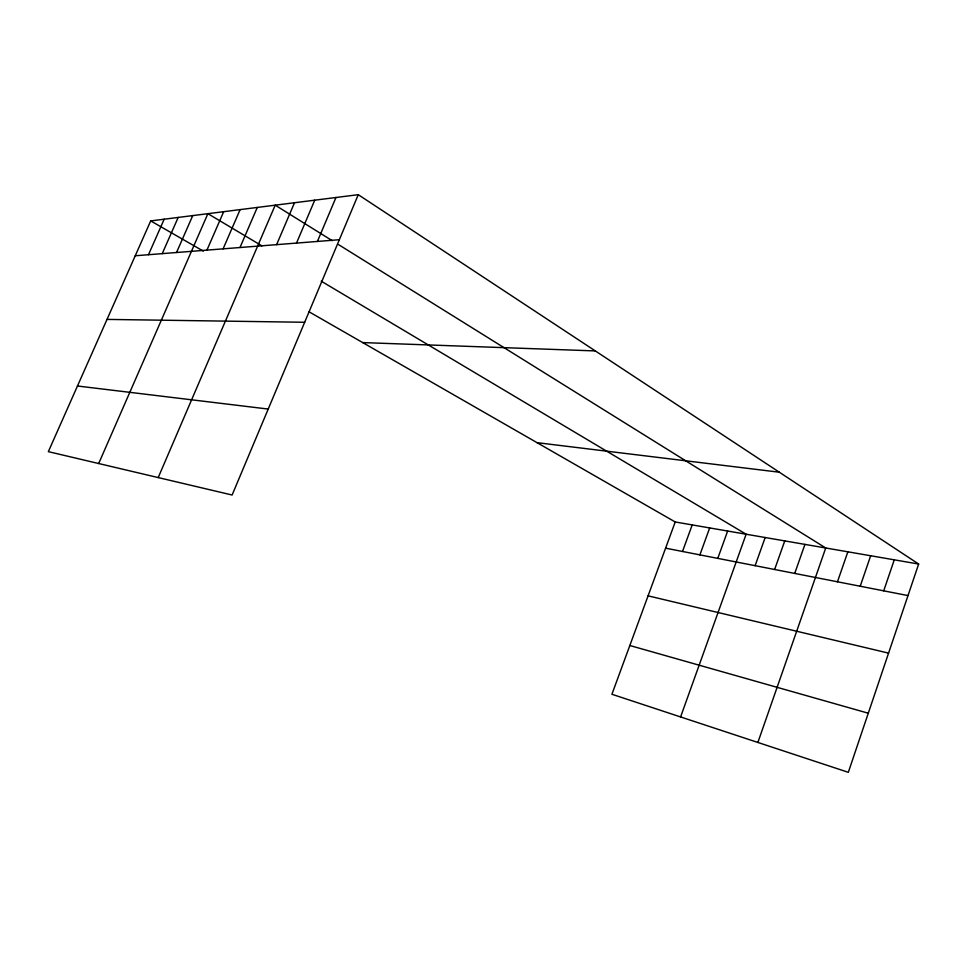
<?xml version="1.0" encoding="UTF-8"?>
<svg xmlns="http://www.w3.org/2000/svg" width="967" height="967" viewBox="0 0 967 967"><rect width="100%" height="100%" fill="white"/><g stroke="black" fill="none" stroke-linecap="round" stroke-linejoin="round"><path stroke-width="1.45" d="M918.65 564.039L848.325 772.319L611.918 694.27L675.22 521.975L918.65 564.039L358.261 194.681L150.707 220.911L48.35 451.649L232.116 495.019L358.261 194.681M883.705 590.837L894.27 559.833M860.207 586.244L870.675 555.747M837.47 581.796L847.854 551.806M757.874 742.463L825.733 547.987L338.474 244.566M794.729 573.431L804.931 544.397M774.627 569.503L784.757 540.904M755.118 565.683L765.163 537.519M680.587 716.946L746.137 534.231L321.237 281.179M717.78 558.37L727.643 531.04M699.89 554.877L709.681 527.934M682.509 551.468L692.215 524.912M317.406 241.448L335.972 197.498M296.518 243.08L314.746 200.181M276.61 244.651L294.512 202.732M158.213 477.577L275.208 205.173L332.261 240.698M239.985 247.528L257.282 207.446M223.111 248.857L240.118 209.609M206.938 250.127L223.679 211.688M98.682 463.531L207.893 213.683L261.912 245.848M176.538 252.508L192.747 215.593M148.483 254.72L164.185 219.207M162.238 253.632L178.182 217.442M135.247 255.759L339.344 239.719M107.011 319.4L304.665 322.277M362.698 342.584L595.309 350.924M77.469 386.002L268.222 409.065M537.048 442.668L779.317 472.21M665.598 548.168L908.001 595.587M648.083 595.841L888.576 653.136M629.831 645.509L868.281 713.211M150.707 220.911L203.324 251.118M309.162 311.858L675.22 521.975"/></g></svg>
